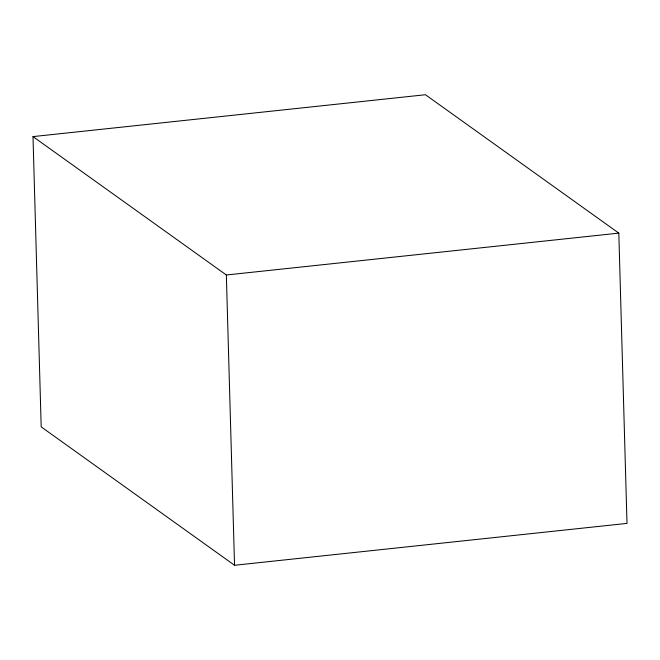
<?xml version="1.0" encoding="UTF-8"?>
<svg xmlns="http://www.w3.org/2000/svg" width="660" height="660" viewBox="0 0 660 660"><rect width="100%" height="100%" fill="white"/><g stroke="black" fill="none" stroke-linecap="round" stroke-linejoin="round"><path stroke-width="0.99" d="M33 136.603L425.461 94.735L618.808 233.128L627 523.396L234.539 565.265L41.192 426.871L33 136.603L226.347 274.997L618.808 233.128M226.347 274.997L234.539 565.265"/></g></svg>
